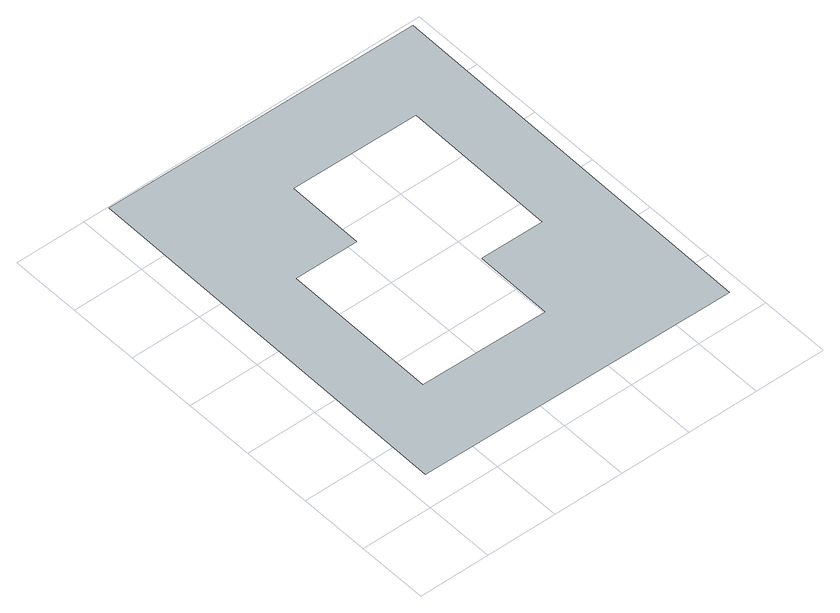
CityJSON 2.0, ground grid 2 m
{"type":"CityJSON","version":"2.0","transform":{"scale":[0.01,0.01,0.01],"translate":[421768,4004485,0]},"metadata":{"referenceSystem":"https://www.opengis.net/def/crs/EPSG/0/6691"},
"CityObjects":{
"object1":{"type":"GenericCityObject","attributes":{"description":"220-Ⅰ-015","validFromType":"1","prefecture":"08","disasterType":"2","areaType":"2","zoneNumber":"220-Ⅰ-015","zoneName":"八幡沢"},"geometry":[{"type":"MultiSurface","lod":"1","boundaries":[[[0,1,2,3],[4,5,6,7],[8,9,10,11]]]}]}
},
"vertices":[
[960,79,0],[970,1189,0],[71,1197,0],[61,87,0],[247,751,0],[607,748,0],[603,304,0],[243,308,0],[429,972,0],[789,968,0],[785,525,0],[425,528,0]
]}
